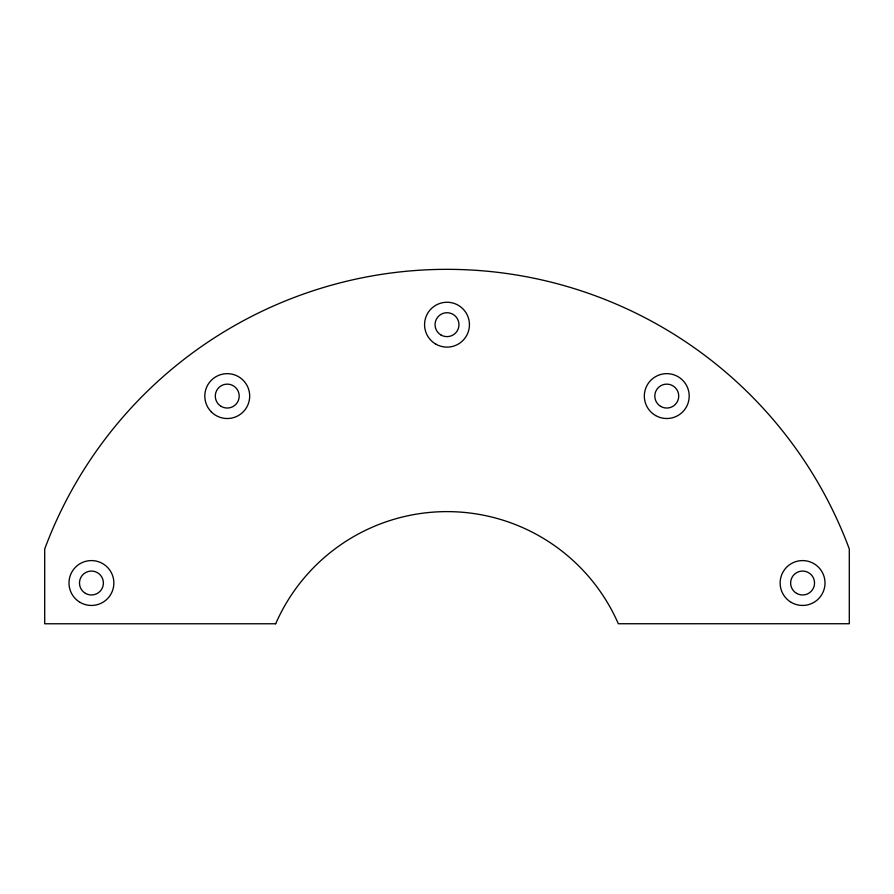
<?xml version="1.0" encoding="UTF-8"?>
<svg xmlns="http://www.w3.org/2000/svg" width="894" height="894" viewBox="0 0 894 894"><rect width="100%" height="100%" fill="white"/><g stroke="black" fill="none" stroke-linecap="round" stroke-linejoin="round"><path stroke-width="1.34" d="M275.687 623.766L44.7 623.777L44.7 549.005A429.198 429.198 0 0 1 849.3 548.961L849.3 623.733L618.324 623.744A186.935 186.935 0 0 0 275.687 623.766M80.214 602.444A22.428 22.428 0 0 0 113.862 583.022A22.428 22.428 0 0 0 80.214 563.589A22.428 22.428 0 0 0 80.214 602.444M791.358 602.444A22.428 22.428 0 0 0 825.006 583.022A22.428 22.428 0 0 0 791.358 563.589A22.428 22.428 0 0 0 791.358 602.444M211.386 411.944A22.428 22.428 0 0 0 248.923 401.887A22.428 22.428 0 0 0 221.444 374.418A22.428 22.428 0 0 0 211.386 411.944M435.791 344.112A22.428 22.428 0 0 0 469.439 324.678A22.428 22.428 0 0 0 435.791 305.256A22.428 22.428 0 0 0 435.791 344.112M655.548 415.509A22.428 22.428 0 0 0 689.196 396.087A22.428 22.428 0 0 0 655.548 376.653A22.428 22.428 0 0 0 655.548 415.509M660.778 406.446A11.968 11.968 0 0 0 678.725 396.087A11.968 11.968 0 0 0 660.778 385.727A11.968 11.968 0 0 0 660.778 406.446M441.021 335.038A11.968 11.968 0 0 0 458.968 324.678A11.968 11.968 0 0 0 441.021 314.319A11.968 11.968 0 0 0 441.021 335.038M221.265 406.446A11.968 11.968 0 0 0 239.212 396.087A11.968 11.968 0 0 0 221.265 385.727A11.968 11.968 0 0 0 221.265 406.446M796.599 593.381A11.968 11.968 0 0 0 814.546 583.022A11.968 11.968 0 0 0 796.599 572.663A11.968 11.968 0 0 0 796.599 593.381M85.455 593.381A11.968 11.968 0 0 0 103.402 583.022A11.968 11.968 0 0 0 85.455 572.663A11.968 11.968 0 0 0 85.455 593.381"/></g></svg>
